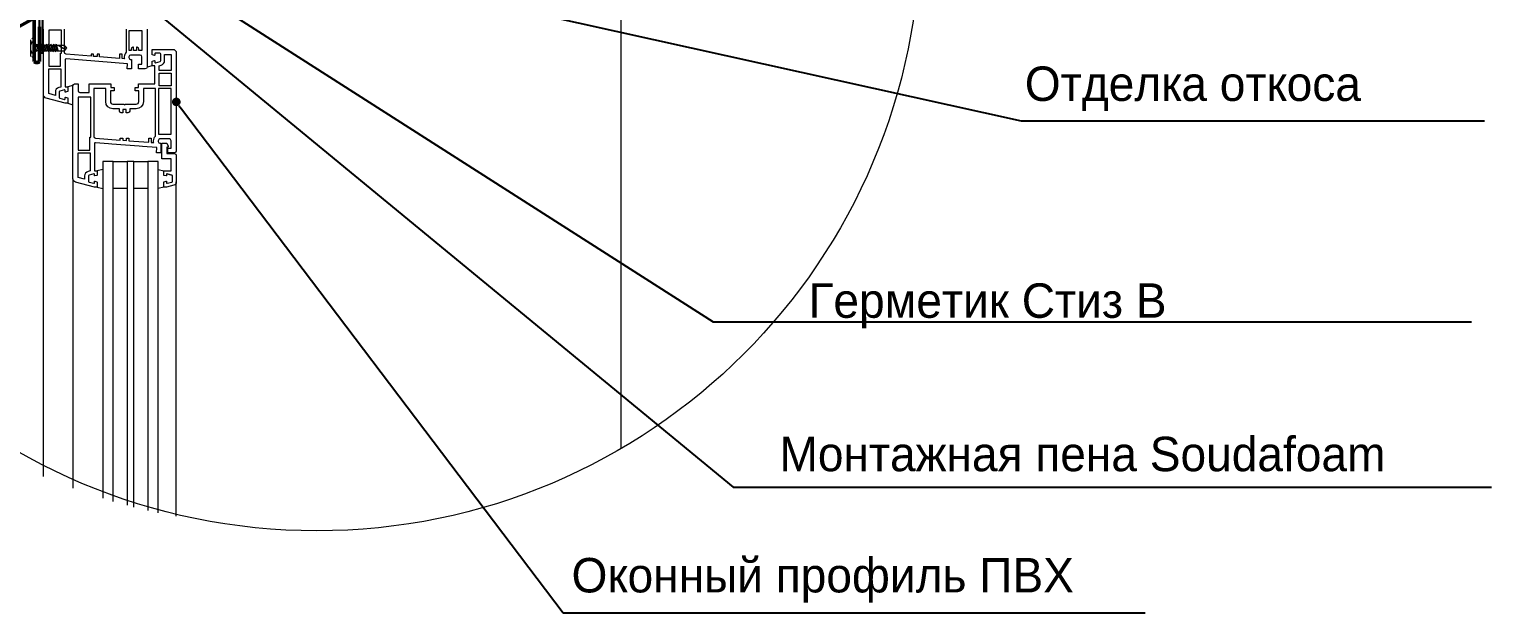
# Model space of a CAD drawing. Header units: millimetres. Extents: x -3689 to 2883575, y -702957 to -604547.
# Drawn here: x 2878668 to 2879517, y -672756 to -672417 of the extents above; entities that cross this region are included whole.
import ezdxf
from ezdxf import colors
from ezdxf.entities.mleader import LeaderData, LeaderLine
from ezdxf.math import Vec2, Vec3

# ---------------------------------------------------------------- set-up
doc = ezdxf.new("R2010")
doc.units = ezdxf.units.MM
doc.linetypes.add('DASHED2', pattern=[0.375, 0.25, -0.125])
for name, color, linetype in [('A-WALL-OPEN-TEXT-BRICK', 20, 'DASHED2'), ('A-WALL-PATT', 181, 'Continuous'), ('S-METL', 14, 'Continuous')]:
    doc.layers.add(name, color=color, linetype=linetype)
doc.styles.add('PSTUDIO', font='pstudio.shx')

# ---------------------------------------------------------------- blocks, each defined once
blk = doc.blocks.new('_Dot')
at = {"color": 0, "linetype": 'ByBlock', "lineweight": -2}
blk.add_line((-0.5, 0), (-1, 0), dxfattribs=at)
at = {"color": 0, "linetype": 'ByBlock', "const_width": 0.5}
blk.add_lwpolyline([(-0.25, 0, 1), (0.25, 0, 1)], format="xyb", close=True, dxfattribs=at)
blk = doc.blocks.new('фасонка верх окна')
at = {"color": 7, "lineweight": 50}
for p, q in [((2808662.33, -603277.92), (2808636.09, -603292.47)), ((2808636.09, -603352.9), (2808636.09, -603292.47)), ((2808662.33, -603338.36), (2808636.09, -603352.9)), ((2808662.33, -603363.36), (2808662.33, -603338.36)), ((2808665.33, -603343.36), (2808665.33, -603363.36))]:
    blk.add_line(p, q, dxfattribs=at)
for points in [[(2808662.33, -603252.92), (2808662.33, -603277.92)], [(2808665.33, -603252.92), (2808665.33, -603272.92)]]:
    blk.add_lwpolyline(points, dxfattribs=at)
at = {"color": 7}
blk.add_lwpolyline([(2808662.33, -603363.36), (2808665.33, -603363.36)], dxfattribs=at)
at = {"color": 7, "lineweight": 50}
for centre, radius, start, end in [((2808663.83, -603254.13), 1.93, 38.84952, 141.15048), ((2808663.83, -603362.29), 1.84, 215.39299, 324.60701)]:
    blk.add_arc(centre, radius, start, end, dxfattribs=at)
blk = doc.blocks.new('саморез клоп')
at = {"color": 7, "linetype": 'Continuous', "lineweight": 20, "true_color": 0x000007}
for points in [[(2808568.04, -602234.57), (2808568.04, -602224.81), (2808568.04, -602224.81)], [(2808569.86, -602224.81), (2808569.86, -602234.57), (2808569.86, -602234.57)], [(2808571.02, -602228.12), (2808570.69, -602228.12), (2808570.69, -602228.12)], [(2808571.51, -602228.12), (2808571.51, -602227.29), (2808571.02, -602228.12), (2808572.34, -602231.1)], [(2808571.51, -602227.29), (2808572.34, -602231.59), (2808572.34, -602231.59)], [(2808572.34, -602231.1), (2808572.34, -602231.59), (2808572.84, -602231.1), (2808571.51, -602228.12)], [(2808572.34, -602228.12), (2808571.51, -602228.12), (2808571.51, -602228.12)], [(2808573.17, -602228.12), (2808572.84, -602227.29), (2808572.34, -602228.12), (2808573.66, -602231.1)], [(2808572.84, -602227.29), (2808574, -602231.59), (2808574, -602231.59)], [(2808573.66, -602228.12), (2808573.17, -602228.12), (2808573.17, -602228.12)], [(2808573.66, -602231.1), (2808574, -602231.59), (2808574, -602231.1), (2808573.17, -602228.12)], [(2808574.49, -602228.12), (2808574, -602227.29), (2808573.66, -602228.12), (2808574.82, -602231.1)], [(2808574, -602227.29), (2808575.32, -602231.59), (2808575.32, -602231.59)], [(2808575.32, -602228.12), (2808574.49, -602228.12), (2808574.49, -602228.12)], [(2808574.82, -602231.1), (2808575.32, -602231.59), (2808575.82, -602231.1), (2808574.49, -602228.12)], [(2808575.32, -602227.29), (2808576.64, -602231.59), (2808576.64, -602231.59)], [(2808575.82, -602228.12), (2808575.32, -602227.29), (2808575.32, -602228.12), (2808576.64, -602231.1)], [(2808576.64, -602228.12), (2808575.82, -602228.12), (2808575.82, -602228.12)], [(2808576.64, -602231.1), (2808576.64, -602231.59), (2808576.97, -602231.1), (2808575.82, -602228.12)], [(2808576.97, -602228.12), (2808576.97, -602227.29), (2808576.64, -602228.12), (2808577.8, -602231.1)], [(2808576.97, -602227.29), (2808578.3, -602231.59), (2808578.3, -602231.59)], [(2808577.8, -602228.12), (2808576.97, -602228.12), (2808576.97, -602228.12)], [(2808577.8, -602231.1), (2808578.3, -602231.59), (2808578.3, -602231.1), (2808576.97, -602228.12)], [(2808578.63, -602228.12), (2808578.3, -602227.29), (2808577.8, -602228.12), (2808579.13, -602231.1)], [(2808578.3, -602227.29), (2808579.62, -602231.59), (2808579.62, -602231.59)], [(2808579.62, -602228.12), (2808578.63, -602228.12), (2808578.63, -602228.12)], [(2808579.13, -602231.1), (2808579.62, -602231.59), (2808579.95, -602231.1), (2808578.63, -602228.12)], [(2808579.62, -602227.29), (2808580.78, -602231.59), (2808580.78, -602231.59)], [(2808579.95, -602228.12), (2808579.62, -602227.29), (2808579.62, -602228.12), (2808580.45, -602231.1)], [(2808580.45, -602231.1), (2808580.78, -602231.59), (2808581.28, -602231.1), (2808579.95, -602228.12)], [(2808580.78, -602228.12), (2808579.95, -602228.12), (2808579.95, -602228.12)], [(2808582.1, -602228.12), (2808581.28, -602228.12), (2808581.28, -602227.29), (2808580.78, -602228.12), (2808582.1, -602231.1), (2808581.28, -602231.1)], [(2808581.28, -602227.29), (2808582.1, -602231.59), (2808582.1, -602231.59)], [(2808582.1, -602231.1), (2808582.1, -602231.59), (2808582.6, -602231.1), (2808581.28, -602228.12)], [(2808582.93, -602228.12), (2808582.6, -602227.29), (2808582.1, -602228.12), (2808583.43, -602231.1), (2808582.6, -602231.1)], [(2808582.6, -602227.29), (2808583.76, -602231.59), (2808583.76, -602231.59)], [(2808583.76, -602231.1), (2808587.56, -602231.1), (2808588.89, -602229.44), (2808587.56, -602228.12), (2808582.93, -602228.12)], [(2808583.43, -602231.1), (2808583.76, -602231.59), (2808583.76, -602231.1), (2808582.93, -602228.12)], [(2808588.89, -602229.44), (2808586.74, -602229.77), (2808583.76, -602228.12)], [(2808570.69, -602231.1), (2808571.02, -602231.59), (2808571.51, -602231.1), (2808570.69, -602229.44)], [(2808570.69, -602231.1), (2808570.69, -602229.44), (2808570.69, -602229.44)], [(2808570.69, -602230.77), (2808571.02, -602231.59), (2808571.02, -602231.59)], [(2808572.34, -602231.1), (2808571.51, -602231.1), (2808571.51, -602231.1)], [(2808573.66, -602231.1), (2808572.84, -602231.1), (2808572.84, -602231.1)], [(2808574.82, -602231.1), (2808574, -602231.1), (2808574, -602231.1)], [(2808576.64, -602231.1), (2808575.82, -602231.1), (2808575.82, -602231.1)], [(2808577.8, -602231.1), (2808576.97, -602231.1), (2808576.97, -602231.1)], [(2808579.13, -602231.1), (2808578.3, -602231.1), (2808578.3, -602231.1)], [(2808580.45, -602231.1), (2808579.95, -602231.1), (2808579.95, -602231.1)]]:
    blk.add_lwpolyline(points, dxfattribs=at)
for points in [[(2808568.7, -602225.8), (2808567.38, -602227.95), (2808567.38, -602230.6), (2808568.7, -602232.75)], [(2808569.86, -602226.63), (2808569.86, -602227.29), (2808570.36, -602227.79), (2808570.85, -602227.79)], [(2808570.85, -602230.77), (2808570.36, -602230.77), (2808569.86, -602231.1), (2808569.86, -602231.76)], [(2808586.9, -602229.61), (2808587.23, -602229.94), (2808587.4, -602230.44), (2808587.89, -602230.77)]]:
    blk.add_open_spline(points, degree=3, dxfattribs=at)
for points in [[(2808569.86, -602224.48), (2808569.86, -602224.15), (2808569.53, -602223.98), (2808569.2, -602223.98), (2808569.2, -602223.98), (2808568.87, -602223.98), (2808568.54, -602224.15), (2808568.54, -602224.48)], [(2808568.54, -602234.24), (2808568.54, -602234.57), (2808568.87, -602234.9), (2808569.2, -602234.9), (2808569.2, -602234.9), (2808569.53, -602234.9), (2808569.86, -602234.57), (2808569.86, -602234.24)]]:
    blk.add_open_spline(points, degree=3, knots=[0, 0, 0, 0, 0.125, 0.125, 0.125, 0.125001, 1, 1, 1, 1], dxfattribs=at)

msp = doc.modelspace()

# ---------------------------------------------------------------- hatches: boundary and pattern name
at = {"layer": 'A-WALL-PATT', "lineweight": 0}
h = msp.add_hatch(color=256, dxfattribs=at)
h.dxf.hatch_style = 1
h.paths.add_polyline_path([(2878674.0761, -672331.1594), (2878675.8995, -672331.1594), (2878675.8995, -672431.1809), (2878674.0761, -672431.1809)])

# ---------------------------------------------------------------- linework, layer by layer
at = {"color": 8, "lineweight": 0}
for p, q in [((2878739.5319, -672438.4835), (2878736.5319, -672439.2873)), ((2878693.5319, -672449.9835), (2878690.5319, -672450.7873)), ((2878690.5319, -672460.2873), (2878693.5319, -672461.0912)), ((2878710.9319, -672498.6796), (2878707.5319, -672499.4835)), ((2878742.9319, -672498.6796), (2878746.3319, -672499.4835)), ((2878707.5319, -672508.9835), (2878710.9319, -672509.7873)), ((2878746.3319, -672508.9835), (2878742.9319, -672509.7873))]:
    msp.add_line(p, q, dxfattribs=at)
at = {"color": 8, "linetype": 'ByBlock', "lineweight": 0, "ltscale": 500}
for p, q in [((2878676.5319, -672676.8748), (2878676.5319, -672455.4033)), ((2878693.5319, -672504.0994), (2878693.5319, -672683.6762)), ((2878753.5319, -672699.9958), (2878753.5319, -672505.9215))]:
    msp.add_line(p, q, dxfattribs=at)
at = {"color": 14, "lineweight": 0}
msp.add_line((2878748.2096, -672501.2437), (2878750.9613, -672501.981), dxfattribs=at)
msp.add_lwpolyline([(2878674.061, -672331.1569), (2878675.8843, -672331.1569), (2878675.8843, -672431.1784), (2878674.061, -672431.1784)], close=True)
at = {"color": 8, "linetype": 'ByBlock', "lineweight": 0, "ltscale": 500, "flags": 128}
msp.add_lwpolyline([(2879011.5321, -672408.2874), (2879011.5321, -672660.7757)], dxfattribs=at)
at = {"color": 14, "lineweight": 0}
for points in [[(2878736.5319, -672417.2873), (2878736.5319, -672439.2873, -0.41421356), (2878735.5319, -672440.2873), (2878731.5319, -672440.2873), (2878731.5319, -672437.5873), (2878733.5319, -672437.5873), (2878733.5319, -672433.2873, 0.41421356), (2878732.5319, -672432.2873), (2878727.0319, -672432.2873, 0.41421356), (2878726.0319, -672433.2873), (2878726.0319, -672433.7873, 0.41421356), (2878727.0319, -672434.7873), (2878727.5319, -672434.7873), (2878727.5319, -672440.2873), (2878725.0319, -672440.2873), (2878725.2944, -672437.2873), (2878689.5712, -672434.4745, 0.43745902), (2878689.0319, -672434.973), (2878689.0319, -672450.7873), (2878690.5319, -672450.7873), (2878690.5319, -672453.2926, -0.33945426), (2878690.3837, -672453.4857), (2878689.2837, -672453.7805, -0.49314543), (2878689.0319, -672453.5873), (2878689.0319, -672452.8373, 0.49314543), (2878688.6543, -672452.5475), (2878685.9025, -672453.2849, 0.33945426), (2878685.5319, -672453.7678), (2878685.5319, -672456.8068, 0.33945426), (2878685.9025, -672457.2898), (2878688.6543, -672458.0271, 0.49314543), (2878689.0319, -672457.7373), (2878689.0319, -672456.9873, -0.49314543), (2878689.2837, -672456.7941), (2878690.3837, -672457.0889, -0.33945426), (2878690.5319, -672457.2821), (2878690.5319, -672460.2873), (2878689.0319, -672460.2873), (2878678.0143, -672457.3351, -0.33945426), (2878676.5319, -672455.4033), (2878676.5319, -672417.2873)], [(2878724.4319, -672417.2873), (2878724.4319, -672430.6548, 0.20052655), (2878723.3319, -672433.2873), (2878723.3319, -672433.7873, 0.04359476), (2878723.388, -672434.4288), (2878722.0319, -672434.3221), (2878722.0319, -672431.6873), (2878720.5319, -672431.6873), (2878720.5319, -672434.204), (2878709.0319, -672433.2991), (2878709.0319, -672431.6873), (2878707.5319, -672431.6873), (2878707.5319, -672433.181), (2878705.5319, -672433.0236), (2878705.5319, -672431.6873), (2878704.0319, -672431.6873), (2878704.0319, -672432.9056), (2878689.5535, -672431.7661, -0.39139246), (2878688.6319, -672430.7692), (2878688.6319, -672417.2873)], [(2878726.0319, -672481.9953), (2878737.5319, -672482.9002), (2878737.5319, -672480.4835), (2878739.0319, -672480.4835), (2878739.0319, -672483.0183), (2878740.388, -672483.1251, -0.04360011), (2878740.3319, -672482.4835), (2878740.3319, -672481.9835, -0.20052655), (2878741.4319, -672479.351), (2878741.4319, -672451.6835), (2878734.4319, -672451.6835), (2878734.4319, -672459.2835, -0.41421356), (2878730.2319, -672463.4835), (2878726.4819, -672463.4835), (2878726.4819, -672464.7835, -0.41421356), (2878725.4819, -672465.7835), (2878724.3819, -672465.7835), (2878724.3819, -672463.7835), (2878723.5319, -672463.7835), (2878722.5819, -672463.7835), (2878722.5819, -672465.7835), (2878721.4819, -672465.7835, -0.41421356), (2878720.4819, -672464.7835), (2878720.4819, -672463.4835), (2878716.7319, -672463.4835, -0.41421356), (2878712.5319, -672459.2835), (2878712.5319, -672451.6835), (2878705.6319, -672451.6835), (2878705.6319, -672479.4653, 0.39139246), (2878706.5535, -672480.4622), (2878721.0319, -672481.6017), (2878721.0319, -672480.4835), (2878722.5319, -672480.4835), (2878722.5319, -672481.7198), (2878724.5319, -672481.8772), (2878724.5319, -672480.4835), (2878726.0319, -672480.4835), (2878726.0319, -672481.9952)], [(2878748.0319, -672485.7835), (2878748.0319, -672485.7835), (2878748.0319, -672489.4835), (2878752.5319, -672489.4835, -0.41421356), (2878753.5319, -672490.4835), (2878753.5319, -672505.9215, -0.33945426), (2878752.0496, -672507.8533), (2878747.8319, -672508.9835), (2878746.3319, -672508.9835), (2878746.3319, -672505.9782, -0.33945426), (2878746.4802, -672505.785), (2878747.5802, -672505.4903, -0.49314543), (2878747.8319, -672505.6835), (2878747.8319, -672506.4335, 0.49314543), (2878748.2096, -672506.7232), (2878750.9613, -672505.9859, 0.33945426), (2878751.3319, -672505.5029), (2878751.3319, -672502.464, 0.33945426), (2878750.9613, -672501.981), (2878748.2096, -672501.2437, 0.49314543), (2878747.8319, -672501.5335), (2878747.8319, -672502.2835, -0.49314543), (2878747.5802, -672502.4766), (2878746.4802, -672502.1819, -0.33945426), (2878746.3319, -672501.9887), (2878746.3319, -672499.4835), (2878750.5319, -672499.4835), (2878750.5319, -672492.4835), (2878745.0319, -672492.4835), (2878745.0319, -672483.4835), (2878748.0319, -672483.4835), (2878748.7887, -672485.224, -0.54012614), (2878748.4218, -672485.7835), (2878748.0319, -672485.7835)]]:
    msp.add_lwpolyline(points, format="xyb", dxfattribs=at)
for points in [[(2878686.3319, -672431.1829), (2878686.8319, -672431.2113), (2878686.8319, -672417.8873), (2878679.5319, -672417.8873), (2878679.5319, -672438.7873), (2878686.3319, -672438.7873)], [(2878743.5319, -672450.1835), (2878743.5319, -672442.7835), (2878750.5319, -672442.7835), (2878750.5319, -672450.1835)], [(2878703.3319, -672479.8791), (2878703.8319, -672479.9074), (2878703.8319, -672456.6835), (2878696.5319, -672456.6835), (2878696.5319, -672487.4835), (2878703.3319, -672487.4835)], [(2878750.5319, -672478.2835), (2878750.5319, -672451.6835), (2878743.2319, -672451.6835), (2878743.2319, -672478.2835)]]:
    msp.add_lwpolyline(points, close=True, dxfattribs=at)
for points in [[(2878730.3319, -672427.7873), (2878730.3319, -672429.5873), (2878728.7319, -672429.5873), (2878728.7319, -672427.7873), (2878728.2319, -672427.7873, 0.41421356), (2878727.2319, -672428.7873), (2878727.2319, -672429.5873), (2878726.2319, -672429.5873), (2878726.2319, -672418.0373), (2878733.5319, -672418.0373), (2878733.5319, -672429.5873), (2878731.8319, -672429.5873), (2878731.8319, -672428.7873, 0.41421356), (2878730.8319, -672427.7873)], [(2878743.0319, -672482.4835, 0.41421356), (2878744.0319, -672483.4835), (2878744.5319, -672483.4835), (2878744.5319, -672488.9835), (2878742.0319, -672488.9835), (2878742.2944, -672485.9835), (2878733.8319, -672485.3174), (2878732.0319, -672485.1758), (2878716.0319, -672483.9166), (2878714.2319, -672483.7749), (2878706.5712, -672483.1707, 0.43745902), (2878706.0319, -672483.6691), (2878706.0319, -672499.4835), (2878707.5319, -672499.4835), (2878707.5319, -672501.9887, -0.33945426), (2878707.3837, -672502.1819), (2878706.2837, -672502.4766, -0.49314543), (2878706.0319, -672502.2835), (2878706.0319, -672501.5335, 0.49314543), (2878705.6543, -672501.2437), (2878702.9025, -672501.981, 0.33945426), (2878702.5319, -672502.464), (2878702.5319, -672505.5029, 0.33945426), (2878702.9025, -672505.9859), (2878705.6543, -672506.7232, 0.49314543), (2878706.0319, -672506.4335), (2878706.0319, -672505.6835, -0.49314543), (2878706.2837, -672505.4903), (2878707.3837, -672505.785, -0.33945426), (2878707.5319, -672505.9782), (2878707.5319, -672508.9835), (2878706.0319, -672508.9835), (2878695.0143, -672506.0313, -0.33945426), (2878693.5319, -672504.0994), (2878693.5319, -672449.9835, -0.41421356), (2878694.5319, -672448.9835), (2878696.5319, -672448.9835), (2878696.5319, -672452.9835, 0.41421356), (2878697.5319, -672453.9835), (2878702.9319, -672453.9835), (2878702.9319, -672448.9835), (2878715.4319, -672448.9835), (2878715.4319, -672451.1835), (2878717.4319, -672451.1835), (2878717.4319, -672452.9835), (2878715.2819, -672452.9835), (2878715.2819, -672459.2835, 0.41421356), (2878716.7819, -672460.7835), (2878723.0123, -672460.7835), (2878723.5319, -672461.0835), (2878724.0515, -672460.7835), (2878730.2819, -672460.7835, 0.41421356), (2878731.7819, -672459.2835), (2878731.7819, -672452.9835), (2878729.6319, -672452.9835), (2878729.6319, -672451.1835), (2878731.6319, -672451.1835), (2878731.6319, -672448.9835), (2878741.0319, -672448.9835), (2878741.0319, -672438.4835), (2878739.5319, -672438.4835), (2878739.5319, -672438.4835), (2878739.5319, -672435.9782, -0.33945426), (2878739.6802, -672435.785), (2878740.7802, -672435.4903, -0.49314543), (2878741.0319, -672435.6835), (2878741.0319, -672436.4335, 0.49314543), (2878741.4096, -672436.7232), (2878744.1613, -672435.9859, 0.33945426), (2878744.5319, -672435.5029), (2878744.5319, -672431.7437, 0.41421356), (2878744.0319, -672431.2437), (2878741.4096, -672431.2437, 0.49314543), (2878741.0319, -672431.5335), (2878741.0319, -672432.2835, -0.49314543), (2878740.7802, -672432.4766), (2878739.6802, -672432.1819, -0.33945426), (2878739.5319, -672431.9887), (2878739.5319, -672428.9835), (2878751.5319, -672428.9835, -0.41421356), (2878753.5319, -672430.9835), (2878753.5319, -672487.9835, -0.41421356), (2878752.5319, -672488.9835), (2878748.5319, -672488.9835), (2878748.5319, -672486.2835), (2878750.5319, -672486.2835), (2878750.5319, -672481.9835, 0.41421356), (2878749.5319, -672480.9835), (2878744.0319, -672480.9835, 0.41421356), (2878743.0319, -672481.9835)], [(2878746.7319, -672431.9835), (2878750.5319, -672431.9835), (2878750.5319, -672441.2835), (2878743.5319, -672441.2835), (2878743.5319, -672438.4322), (2878744.7307, -672438.1109, 0.33945426), (2878746.7319, -672435.5029)], [(2878683.3319, -672455.6542), (2878679.5319, -672454.636), (2878679.5319, -672440.2873), (2878686.5319, -672440.2873), (2878686.5319, -672450.8386), (2878685.3331, -672451.1598, 0.33945426), (2878683.3319, -672453.7678)], [(2878700.3319, -672504.3503), (2878696.5319, -672503.3321), (2878696.5319, -672488.9835), (2878703.5319, -672488.9835), (2878703.5319, -672499.5348), (2878702.3331, -672499.856, 0.33945426), (2878700.3319, -672502.464)]]:
    msp.add_lwpolyline(points, format="xyb", close=True, dxfattribs=at)
at = {"color": 133, "lineweight": 0, "ltscale": 500}
for points in [[(2878716.9319, -672691.4114), (2878716.9319, -672493.9835), (2878710.9319, -672493.9835), (2878710.9319, -672689.6012)], [(2878728.9319, -672694.6849), (2878728.9319, -672493.9835), (2878724.9319, -672493.9835), (2878724.9319, -672693.6445)], [(2878742.9319, -672697.934), (2878742.9319, -672493.9835), (2878736.9319, -672493.9835), (2878736.9319, -672696.6156)]]:
    msp.add_lwpolyline(points, dxfattribs=at)
at = {"color": 8, "linetype": 'ByBlock', "lineweight": 0, "ltscale": 500}
for points in [[(2878716.9319, -672493.9835), (2878724.9319, -672493.9835), (2878724.9319, -672509.7873), (2878716.9319, -672509.7873)], [(2878728.9319, -672493.9835), (2878736.9319, -672493.9835), (2878736.9319, -672509.7873), (2878728.9319, -672509.7873)]]:
    msp.add_lwpolyline(points, close=True, dxfattribs=at)
at = {"layer": 'S-METL', "lineweight": 0}
msp.add_circle((2878835.1038, -672358.1588), 350.2912, dxfattribs=at)

# ---------------------------------------------------------------- block references
for name, p in [('фасонка верх окна', (70008.7333, -69072.5748)), ('саморез клоп', (70101.13, -70198.6266))]:
    msp.add_blockref(name, p)

# ---------------------------------------------------------------- texts
at = {"layer": 'A-WALL-OPEN-TEXT-BRICK', "lineweight": 0, "char_height": 20, "attachment_point": 1, "style": 'PSTUDIO'}
for s, insert in [('Отделка откоса', (2879245.9923, -672438.9064)), ('Герметик Стиз В ', (2879120.406, -672564.8102)), ('Монтажная пена Soudafoam', (2879103.5977, -672653.8585)), ('Оконный профиль ПВХ', (2878982.9283, -672724.2301))]:
    msp.add_mtext_dynamic_manual_height_columns(s, width=445.164623, gutter_width=2.5, heights=[67.9228], dxfattribs=dict(at, insert=insert))

# ---------------------------------------------------------------- leaders
at = {"layer": 'A-WALL-OPEN-TEXT-BRICK', "linetype": 'Continuous', "lineweight": 0}
ml = msp.add_multileader_mtext('Standard', dxfattribs=at)
ml.set_content('', color=256)
ml.set_leader_properties()
ml.set_arrow_properties(name='DOT')
ml.build(insert=Vec2(0, 0))
ml.multileader.update_dxf_attribs({"arrow_head_size": 5})
ctx = ml.context
ctx.base_point, ctx.char_height, ctx.arrow_head_size, ctx.landing_gap_size, ctx.plane_origin = Vec3(2879516.7955, -672683.0748), 0.4, 5, 0.2, Vec3(2878673.5788, -672330.8155)
notes = []
notes.append((ctx, [(1, (1, 1, 0), (2879076.6364, -672683.0748), (1, 0), 440.1591, [(0, [(2878712.5517, -672383.2752)], 0, [])])]))
ctx.mtext.insert, ctx.mtext.flow_direction = Vec3(2879516.9955, -672682.8748), 5
ml = msp.add_multileader_mtext('Standard', dxfattribs=at)
ml.set_content('', color=256)
ml.set_leader_properties()
ml.set_arrow_properties(name='DOT')
ml.build(insert=Vec2(0, 0))
ml.multileader.update_dxf_attribs({"arrow_head_size": 5})
ctx = ml.context
ctx.base_point, ctx.char_height, ctx.arrow_head_size, ctx.landing_gap_size, ctx.plane_origin = Vec3(2879505.3053, -672587.199), 0.4, 5, 0.2, Vec3(2878701.0323, -672326.8951)
notes.append((ctx, [(1, (1, 1, 0), (2879065.1461, -672587.199), (1, 0), 440.1591, [(0, [(2878740.0052, -672379.3548)], 0, [])])]))
ctx.mtext.insert, ctx.mtext.flow_direction = Vec3(2879505.5053, -672586.999), 5
ml = msp.add_multileader_mtext('Standard', dxfattribs=at)
ml.set_content('', color=256)
ml.set_leader_properties()
ml.set_arrow_properties(name='DOT')
ml.build(insert=Vec2(0, 0))
ml.multileader.update_dxf_attribs({"arrow_head_size": 5})
ctx = ml.context
ctx.base_point, ctx.char_height, ctx.arrow_head_size, ctx.landing_gap_size, ctx.plane_origin = Vec3(2879512.7537, -672470.376), 0.4, 5, 0.2, Vec3(2878871.2792, -672185.7001)
notes.append((ctx, [(1, (1, 1, 0), (2879243.8734, -672470.376), (1, 0), 268.8802, [(0, [(2878939.8752, -672403.2087)], 0, [])])]))
ctx.mtext.insert, ctx.mtext.flow_direction = Vec3(2879512.9537, -672470.176), 5
ml = msp.add_multileader_mtext('Standard', dxfattribs=at)
ml.set_content('', color=256)
ml.set_leader_properties()
ml.set_arrow_properties(name='DOT')
ml.build(insert=Vec2(0, 0))
ml.multileader.update_dxf_attribs({"arrow_head_size": 5})
ctx = ml.context
ctx.base_point, ctx.char_height, ctx.arrow_head_size, ctx.landing_gap_size, ctx.plane_origin = Vec3(2879315.8183, -672756.0296), 0.4, 5, 0.2, Vec3(2878583.9504, -672493.8586)
notes.append((ctx, [(1, (1, 1, 0), (2878978.0627, -672756.0296), (1, 0), 337.7556, [(0, [(2878753.5319, -672459.4835)], 0, [])])]))
ctx.mtext.insert, ctx.mtext.flow_direction = Vec3(2879316.0183, -672755.8296), 5
for ctx, leaders in notes:
    for number, flags, end, landing, length, lines in leaders:
        leader = LeaderData()
        leader.index, (leader.has_last_leader_line, leader.has_dogleg_vector, leader.attachment_direction) = number, flags
        leader.last_leader_point, leader.dogleg_vector, leader.dogleg_length = Vec3(end), Vec3(landing), length
        for number, points, colour, breaks in lines:
            line = LeaderLine()
            line.index, line.vertices, line.color, line.breaks = number, Vec3.list(points), colors.encode_raw_color(colour), breaks
            leader.lines.append(line)
        ctx.leaders.append(leader)

doc.saveas('drawing.dxf')
